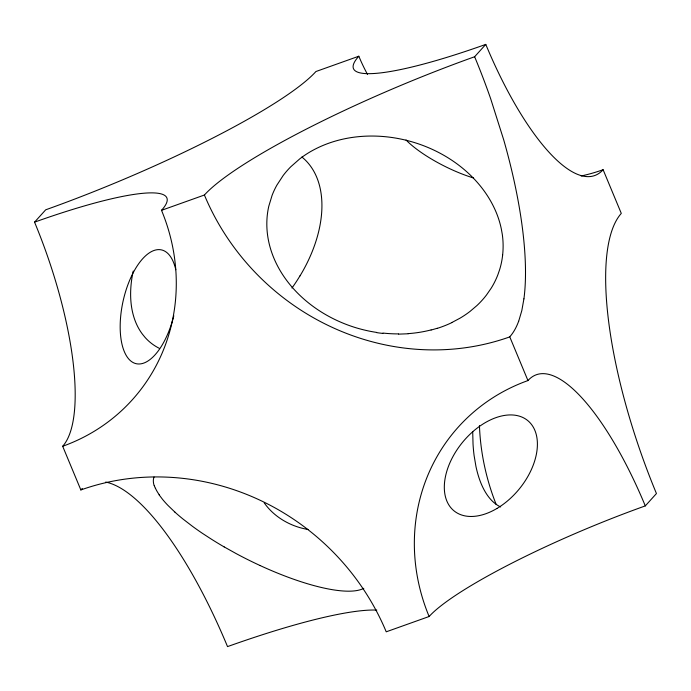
<?xml version="1.0" encoding="UTF-8"?>
<svg xmlns="http://www.w3.org/2000/svg" width="691" height="691" viewBox="0 0 691 691"><rect width="100%" height="100%" fill="white"/><g stroke="black" fill="none" stroke-linecap="round" stroke-linejoin="round"><path stroke-width="1.04" d="M523.916 298.849L521.817 310.596L518.639 321.384M34.55 222.148L45.701 209.805A239.518 37.469 -22.6 0 0 315.925 71.527L358.819 56.221A191.614 29.972 -22.6 0 0 485.782 44.397A191.614 59.426 70.4 0 0 603.113 169.718L621.295 213.398A239.518 74.282 70.4 0 0 656.45 493.547L645.299 505.898A191.614 29.972 -22.6 0 0 429.12 616.51L386.226 631.816A239.518 224.601 42.1 0 0 80.856 489.945L62.674 446.265A191.614 59.426 70.4 0 0 34.55 222.148A191.614 29.972 -22.6 0 1 161.513 210.323L204.406 195.017A239.518 37.469 -22.6 0 1 474.622 56.748L485.782 44.397M451.784 322.559L460.016 318.18A117.807 95.522 16.2 0 0 470.07 311.382L476.894 305.586A118.049 95.669 16.1 0 0 486.507 294.971L491.197 288.19A118.627 96.179 16.2 0 0 497.9 274.673L499.558 269.87A118.74 96.265 16.2 0 0 502.651 254.988M437.291 328.268L431.132 330.03M408.243 333.77L398.621 334.133M224.212 546.927L235.916 553.465A117.859 32.071 26.7 0 0 247.836 559.65A121.175 32.961 26.7 0 0 259.997 565.488M174.97 512.161L168.051 505.501A117.85 32.036 26.7 0 1 162.463 499.256L159.103 494.816M155.268 488.157L154.318 485.704M645.299 505.898A191.614 59.426 70.4 0 0 527.959 380.568L509.777 336.888A239.518 224.601 42.1 0 1 204.406 195.017M472.704 431.555L473.033 444.028A117.85 53.345 -77.5 0 0 474.104 455.568L475.935 466.373A117.833 53.337 -77.5 0 0 478.466 476.151A121.175 54.848 -77.5 0 0 479.995 480.677A119.759 54.209 -77.5 0 0 500.673 506.952M161.513 210.323A191.614 179.686 42.1 0 1 62.674 446.265M80.856 489.945A239.518 74.282 70.4 0 1 82.315 488.433M105.688 482.059A239.518 74.282 70.4 0 1 227.529 646.603A239.518 37.469 -22.6 0 1 376.802 610.084M429.12 616.51A191.614 179.686 42.1 0 1 527.959 380.568M474.631 56.74A239.457 74.265 70.4 0 1 490.714 98.865L503.782 140.092A239.561 74.291 70.4 0 1 523.925 298.858M518.63 321.289A239.457 74.265 70.4 0 1 509.768 336.793M496.147 504.395A239.518 224.601 42.1 0 1 479.442 425.665M603.113 169.718A191.614 179.686 42.1 0 1 581.183 175.989M367.508 74.429A191.614 179.686 42.1 0 1 358.819 56.221M159.224 348.281A118.74 74.818 -50.8 0 1 157.462 347.34A122.134 76.977 -50.9 0 1 154.033 345.25A118.498 74.663 -50.7 0 1 145.032 337.372L142.45 334.194A118.567 74.714 -50.8 0 1 136.179 323.345A121.011 76.252 -50.8 0 1 133.812 316.867A119.75 75.457 -50.8 0 1 133.233 271.045M301.898 157.004A121.262 76.416 -50.8 0 1 303.539 158.403A119.75 75.457 -50.8 0 1 303.159 270.483A120.916 76.157 -50.8 0 1 300.015 275.864M299.98 275.856A118.792 74.887 -50.8 0 1 291.973 288.026M173.821 315.761A58.277 26.37 -77.5 0 1 129.312 359.614A58.277 26.37 -77.5 0 1 132.992 273.144A58.277 26.37 -77.5 0 1 175.782 269.732M154.162 485.643A119.854 32.529 26.6 0 1 154.05 477.023M159.319 494.894A118.386 32.114 26.8 0 1 155.432 488.226M174.944 512.152A117.79 32.045 26.7 0 0 183.003 519.036L192.219 526.127A117.755 32.054 26.7 0 0 202.238 533.219L210.349 538.505A118.187 32.192 26.7 0 0 224.178 546.935M363.803 588.3A119.759 32.581 26.7 0 1 259.997 565.488M502.633 254.988A122.134 99.012 16.4 0 0 503.031 249.822A118.498 96.092 16.1 0 0 502.262 234.171L501.303 228.876A118.567 96.135 16.2 0 0 496.544 213.217A121.011 98.113 16.2 0 0 492.882 205.201A119.75 97.094 16.2 0 0 315.208 149.083A121.253 98.303 16.2 0 0 309.767 152.072A117.755 95.479 16.2 0 0 299.756 158.861L290.807 166.747A117.755 95.47 16.2 0 0 283.189 175.488L276.892 185.119A117.772 95.488 16.2 0 0 272.099 195.337L268.799 206.177A117.746 95.462 16.2 0 0 267.089 217.311A121.262 98.312 16.2 0 0 266.959 228.661A119.75 97.094 16.2 0 0 355.131 327.499A120.916 98.01 16.2 0 0 361.238 329.236A118.792 96.334 16.2 0 0 376.63 332.423M382.926 333.433A121.987 99.038 16.2 0 1 376.612 332.613M398.586 333.908A118.541 95.937 16.2 0 1 382.935 333.062M431.08 329.918A119.56 96.619 16 0 1 408.217 333.632M451.828 322.628A118.368 96.101 16.4 0 1 437.334 328.346M473.568 177.976A58.277 15.85 26.7 0 1 406.032 139.979M308.074 529.487A58.277 47.247 16.2 0 1 264.212 502.832M497.054 508.403A58.277 36.727 -50.8 0 0 527.717 420.56A58.277 36.727 -50.8 0 0 447.811 468.135A58.277 36.727 -50.8 0 0 497.054 508.403"/></g></svg>
